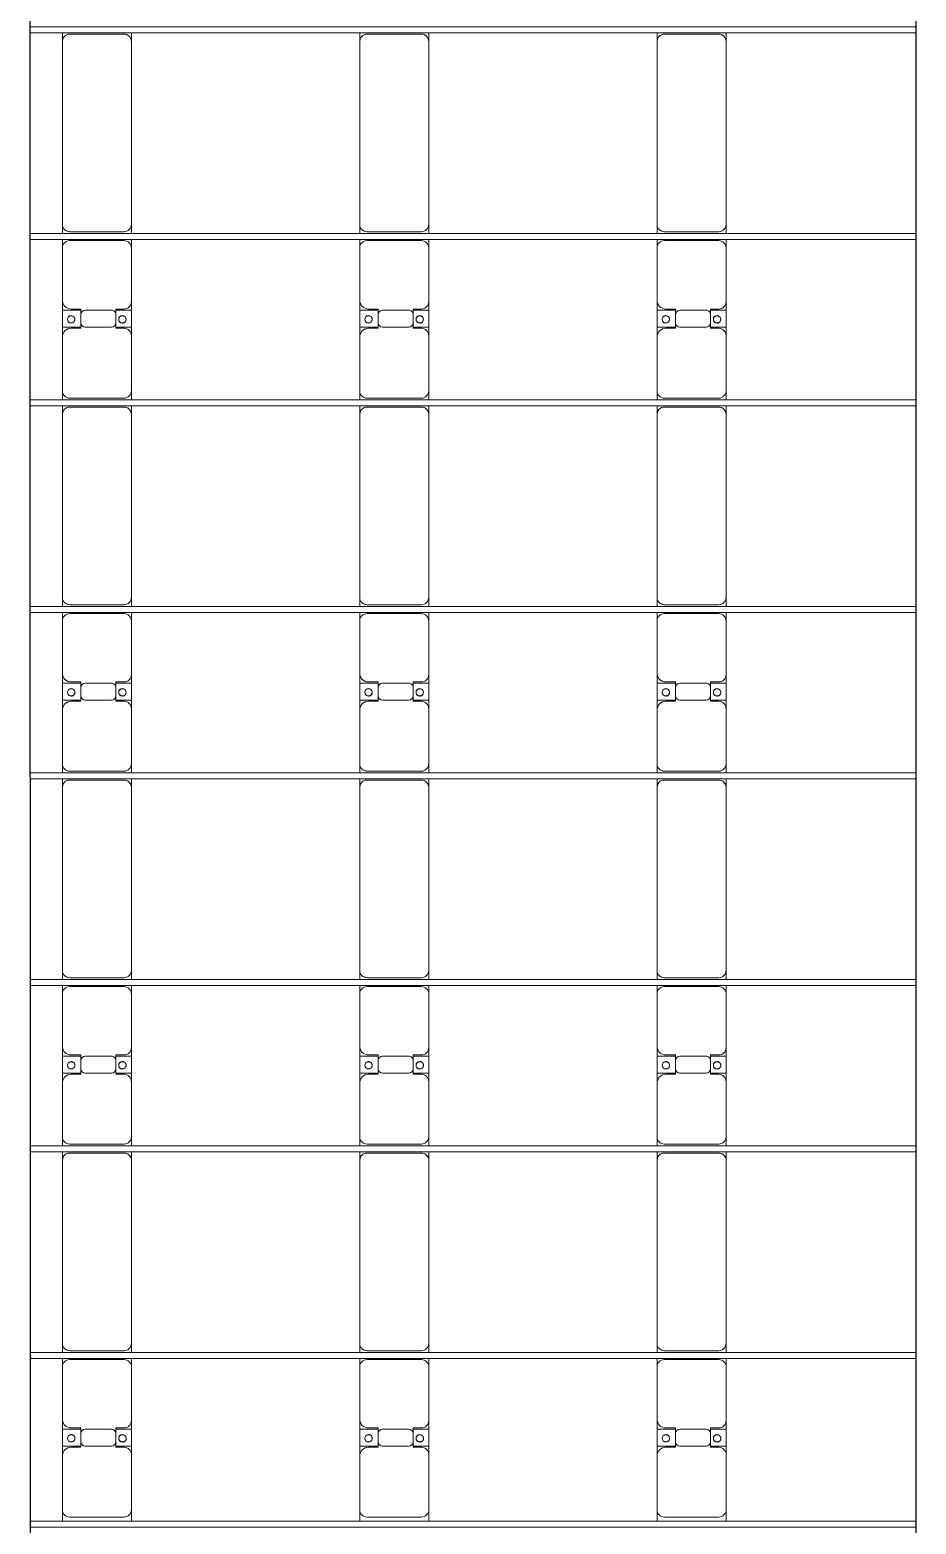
# Model space of a CAD drawing. Header units: millimetres. Extents: x -496478 to -186190, y -204059 to -87354.
# Drawn here: x -445192 to -439231, y -168719 to -158664 of the extents above; entities that cross this region are included whole.
import ezdxf

# ---------------------------------------------------------------- set-up
doc = ezdxf.new("R2010")
doc.units = ezdxf.units.MM
for name, color, linetype, lineweight in [('A-DETL-MBND', 5, 'Continuous', 9), ('A-GENM', 13, 'Continuous', 9), ('S-BEAM', 12, 'Continuous', 9)]:
    doc.layers.add(name, color=color, linetype=linetype, lineweight=lineweight)

# ---------------------------------------------------------------- blocks, each defined once
blk = doc.blocks.new('Dầm C52 - Dầm C52-V85-BỐ TRÍ KHUNG KẾT CẤU BÈ PIN 01')
at = {"layer": 'S-BEAM', "color": 1}
for p, q in [((49389, 20), (55349, 20)), ((55349, -20), (49389, -20))]:
    blk.add_line(p, q, dxfattribs=at)
blk = doc.blocks.new('Dầm C52 - Dầm C52-V86-BỐ TRÍ KHUNG KẾT CẤU BÈ PIN 01')
at = {"layer": 'S-BEAM', "color": 1}
for p, q in [((49389, 20), (55349, 20)), ((55349, -20), (49389, -20))]:
    blk.add_line(p, q, dxfattribs=at)
blk = doc.blocks.new('Dầm C52 - Hộp 40x60-25667-BỐ TRÍ KHUNG KẾT CẤU BÈ PIN 01')
at = {"layer": 'S-BEAM', "color": 3, "lineweight": 25}
blk.add_line((-45236, 20), (45236, 20), dxfattribs=at)
blk = doc.blocks.new('Dai phao do pin - DẢI PHAO ĐỠ PIN-15373-BỐ TRÍ KHUNG KẾT CẤU BÈ PIN 01')
at = {"layer": 'A-DETL-MBND', "color": 8}
for p, q in [((13243, 242), (13320, 242)), ((13680, 242), (13320, 242)), ((13680, 242), (13862, 242)), ((13748, 242), (13930, 242)), ((13748, 118), (13748, 242)), ((13862, 242), (13862, 118)), ((14280, 242), (13930, 242)), ((14280, 242), (14338, 242)), ((14378, 242), (14440, 242)), ((15670, 242), (14440, 242)), ((15670, 242), (15728, 242)), ((15768, 242), (15830, 242)), ((16190, 242), (15830, 242)), ((16190, 242), (16372, 242)), ((16258, 242), (16440, 242)), ((16258, 118), (16258, 242)), ((16372, 242), (16372, 118)), ((16790, 242), (16440, 242)), ((16790, 242), (16848, 242)), ((16888, 242), (16950, 242)), ((18180, 242), (16950, 242)), ((18180, 242), (18238, 242)), ((18278, 242), (18340, 242)), ((18700, 242), (18340, 242)), ((18700, 242), (18882, 242)), ((18768, 242), (18950, 242)), ((18768, 118), (18768, 242)), ((18882, 242), (18882, 118)), ((19300, 242), (18950, 242)), ((19300, 242), (19358, 242)), ((19398, 242), (19460, 242)), ((20690, 242), (19460, 242)), ((20690, 242), (20748, 242)), ((20788, 242), (20850, 242)), ((21210, 242), (20850, 242)), ((21210, 242), (21392, 242)), ((21278, 242), (21460, 242)), ((21278, 118), (21278, 242)), ((21392, 242), (21392, 118)), ((21810, 242), (21460, 242)), ((21810, 242), (21868, 242)), ((21908, 242), (21970, 242)), ((23200, 242), (21970, 242)), ((23200, 242), (23258, 242)), ((13270, 192), (13270, -173)), ((13740, 118), (13740, 182)), ((13832, 118), (13740, 118)), ((13870, 118), (13778, 118)), ((13870, 182), (13870, 118)), ((14330, -173), (14330, 192)), ((14390, 192), (14390, -173)), ((15720, -173), (15720, 192)), ((15780, 192), (15780, -173)), ((16250, 118), (16250, 182)), ((16342, 118), (16250, 118)), ((16380, 118), (16288, 118)), ((16380, 182), (16380, 118)), ((16840, -173), (16840, 192)), ((16900, 192), (16900, -173)), ((18230, -173), (18230, 192)), ((18290, 192), (18290, -173)), ((18760, 118), (18760, 182)), ((18852, 118), (18760, 118)), ((18890, 118), (18798, 118)), ((18890, 182), (18890, 118)), ((19350, -173), (19350, 192)), ((19410, 192), (19410, -173)), ((20740, -173), (20740, 192)), ((20800, 192), (20800, -173)), ((21270, 118), (21270, 182)), ((21362, 118), (21270, 118)), ((21400, 118), (21308, 118)), ((21400, 182), (21400, 118)), ((21860, -173), (21860, 192)), ((21920, 192), (21920, -173)), ((23250, -173), (23250, 192)), ((13748, 88), (13748, -88)), ((13862, -88), (13862, 88)), ((16258, 88), (16258, -88)), ((16372, -88), (16372, 88)), ((18768, 88), (18768, -88)), ((18882, -88), (18882, 88)), ((21278, 88), (21278, -88)), ((21392, -88), (21392, 88)), ((13740, -173), (13740, -118)), ((13740, -118), (13832, -118)), ((13748, -223), (13748, -118)), ((13778, -118), (13870, -118)), ((13862, -118), (13862, -223)), ((13870, -118), (13870, -173)), ((16250, -173), (16250, -118)), ((16250, -118), (16342, -118)), ((16258, -223), (16258, -118)), ((16288, -118), (16380, -118)), ((16372, -118), (16372, -223)), ((16380, -118), (16380, -173)), ((18760, -173), (18760, -118)), ((18760, -118), (18852, -118)), ((18768, -223), (18768, -118)), ((18798, -118), (18890, -118)), ((18882, -118), (18882, -223)), ((18890, -118), (18890, -173)), ((21270, -173), (21270, -118)), ((21270, -118), (21362, -118)), ((21278, -223), (21278, -118)), ((21308, -118), (21400, -118)), ((21392, -118), (21392, -223)), ((21400, -118), (21400, -173)), ((13320, -223), (13243, -223)), ((13320, -223), (13690, -223)), ((13862, -223), (13690, -223)), ((13920, -223), (13748, -223)), ((13920, -223), (14280, -223)), ((14338, -223), (14280, -223)), ((14440, -223), (14378, -223)), ((14440, -223), (15670, -223)), ((15728, -223), (15670, -223)), ((15830, -223), (15768, -223)), ((15830, -223), (16200, -223)), ((16372, -223), (16200, -223)), ((16430, -223), (16258, -223)), ((16430, -223), (16790, -223)), ((16848, -223), (16790, -223)), ((16950, -223), (16888, -223)), ((16950, -223), (18180, -223)), ((18238, -223), (18180, -223)), ((18340, -223), (18278, -223)), ((18340, -223), (18710, -223)), ((18882, -223), (18710, -223)), ((18940, -223), (18768, -223)), ((18940, -223), (19300, -223)), ((19358, -223), (19300, -223)), ((19460, -223), (19398, -223)), ((19460, -223), (20690, -223)), ((20748, -223), (20690, -223)), ((20850, -223), (20788, -223)), ((20850, -223), (21220, -223)), ((21392, -223), (21220, -223)), ((21450, -223), (21278, -223)), ((21450, -223), (21810, -223)), ((21868, -223), (21810, -223)), ((21970, -223), (21908, -223)), ((21970, -223), (23200, -223)), ((23258, -223), (23200, -223))]:
    blk.add_line(p, q, dxfattribs=at)
for centre, radius, start, end in [((13320, 192), 50, 90, 180), ((13320, 192), 50, 135, 180), ((13680, 182), 60, 0, 90), ((13680, 182), 60, 0, 45), ((13799, 183), 25, 0, 180), ((13801, 183), 25, 360, 180), ((13930, 182), 60, 90, 180), ((13930, 182), 60, 135, 180), ((14280, 192), 50, 360, 90), ((14280, 192), 50, 360, 45), ((14440, 192), 50, 90, 180), ((14440, 192), 50, 105, 180), ((15670, 192), 50, 0, 90), ((15670, 192), 50, 15, 90), ((15830, 192), 50, 90, 180), ((15830, 192), 50, 135, 180), ((16190, 182), 60, 360, 90), ((16190, 182), 60, 360, 45), ((16309, 183), 25, 0, 180), ((16311, 183), 25, 0, 180), ((16440, 182), 60, 90, 180), ((16440, 182), 60, 135, 180), ((16790, 192), 50, 0, 90), ((16790, 192), 50, 0, 45), ((16950, 192), 50, 90, 180), ((16950, 192), 50, 105, 180), ((18180, 192), 50, 360, 90), ((18180, 192), 50, 15, 90), ((18340, 192), 50, 90, 180), ((18340, 192), 50, 135, 180), ((18700, 182), 60, 0, 90), ((18700, 182), 60, 0, 45), ((18819, 183), 25, 0, 180), ((18821, 183), 25, 0, 180), ((18950, 182), 60, 90, 180), ((18950, 182), 60, 137.2515, 180), ((19300, 192), 50, 0, 90), ((19300, 192), 50, 0, 45), ((19460, 192), 50, 90, 180), ((19460, 192), 50, 105, 180), ((20690, 192), 50, 0, 90), ((20690, 192), 50, 15, 90), ((20850, 192), 50, 90, 180), ((20850, 192), 50, 135, 180), ((21210, 182), 60, 0, 90), ((21210, 182), 60, 0, 45), ((21329, 183), 25, 360, 180), ((21331, 183), 25, 0, 180), ((21460, 182), 60, 90, 180), ((21460, 182), 60, 135, 180), ((21810, 192), 50, 0, 90), ((21810, 192), 50, 0, 45), ((21970, 192), 50, 90, 180), ((21970, 192), 50, 105, 180), ((23200, 192), 50, 360, 90), ((23200, 192), 50, 15, 90), ((13778, 88), 30, 90, 180), ((13799, 183), 25, 180, 360), ((13801, 183), 25, 180, 0), ((13801, 183), 25, 180, 195), ((13832, 88), 30, 0, 90), ((16288, 88), 30, 90, 180), ((16309, 183), 25, 180, 360), ((16311, 183), 25, 180, 0), ((16311, 183), 25, 180, 195), ((16342, 88), 30, 360, 90), ((18798, 88), 30, 90, 180), ((18819, 183), 25, 180, 0), ((18821, 183), 25, 180, 360), ((18821, 183), 25, 180, 195), ((18852, 88), 30, 0, 90), ((21308, 88), 30, 90, 180), ((21329, 183), 25, 180, 360), ((21331, 183), 25, 180, 0), ((21331, 183), 25, 180, 195), ((21362, 88), 30, 0, 90), ((13778, -88), 30, 180, 270), ((13832, -88), 30, 270, 360), ((16288, -88), 30, 180, 270), ((16342, -88), 30, 270, 0), ((18798, -88), 30, 180, 270), ((18852, -88), 30, 270, 0), ((21308, -88), 30, 180, 270), ((21362, -88), 30, 270, 0), ((13320, -173), 50, 180, 270), ((13320, -173), 50, 180, 225), ((13690, -173), 50, 270, 0), ((13690, -173), 50, 315, 0), ((13799, -162), 25, 0, 180), ((13799, -162), 25, 180, 0), ((13801, -162), 25, 360, 180), ((13801, -162), 25, 135, 180), ((13801, -162), 25, 180, 360), ((13801, -162), 25, 120, 122.1675), ((13801, -162), 25, 75, 105), ((13799, -162), 25, 75, 90), ((13799, -162), 25, 30, 45), ((13799, -162), 25, 360, 15), ((13920, -173), 50, 180, 270), ((13920, -173), 50, 180, 225), ((14280, -173), 50, 270, 0), ((14280, -173), 50, 315, 360), ((14440, -173), 50, 180, 270), ((14440, -173), 50, 180, 270), ((15670, -173), 50, 270, 0), ((15670, -173), 50, 285, 360), ((15830, -173), 50, 180, 270), ((15830, -173), 50, 180, 225), ((16200, -173), 50, 270, 360), ((16200, -173), 50, 315, 360), ((16309, -162), 25, 0, 180), ((16309, -162), 25, 180, 360), ((16311, -162), 25, 360, 180), ((16311, -162), 25, 120, 180), ((16311, -162), 25, 180, 0), ((16311, -162), 25, 75, 105), ((16309, -162), 25, 75, 90), ((16309, -162), 25, 30, 45), ((16309, -162), 25, 0, 15), ((16430, -173), 50, 180, 270), ((16430, -173), 50, 180, 225), ((16790, -173), 50, 270, 0), ((16790, -173), 50, 315, 360), ((16950, -173), 50, 180, 270), ((16950, -173), 50, 180, 270), ((18180, -173), 50, 270, 360), ((18180, -173), 50, 285, 360), ((18340, -173), 50, 180, 270), ((18340, -173), 50, 180, 225), ((18710, -173), 50, 270, 0), ((18710, -173), 50, 315, 0), ((18819, -162), 25, 0, 180), ((18819, -162), 25, 180, 0), ((18821, -162), 25, 0, 180), ((18821, -162), 25, 120, 180), ((18821, -162), 25, 180, 360), ((18821, -162), 25, 75, 105), ((18819, -162), 25, 75, 90), ((18819, -162), 25, 30, 45), ((18819, -162), 25, 0, 15), ((18940, -173), 50, 180, 270), ((18940, -173), 50, 180, 225), ((19300, -173), 50, 270, 360), ((19300, -173), 50, 315, 360), ((19460, -173), 50, 180, 270), ((19460, -173), 50, 180, 270), ((20690, -173), 50, 270, 0), ((20690, -173), 50, 285, 0), ((20850, -173), 50, 180, 270), ((20850, -173), 50, 180, 225), ((21220, -173), 50, 270, 0), ((21220, -173), 50, 315, 0), ((21329, -162), 25, 360, 180), ((21329, -162), 25, 180, 0), ((21331, -162), 25, 360, 180), ((21331, -162), 25, 120, 180), ((21331, -162), 25, 180, 0), ((21331, -162), 25, 75, 105), ((21329, -162), 25, 75, 90), ((21329, -162), 25, 30, 45), ((21329, -162), 25, 360, 15), ((21450, -173), 50, 180, 270), ((21450, -173), 50, 180, 225), ((21810, -173), 50, 270, 0), ((21810, -173), 50, 315, 0), ((21970, -173), 50, 180, 270), ((21970, -173), 50, 180, 270), ((23200, -173), 50, 270, 0), ((23200, -173), 50, 285, 360)]:
    blk.add_arc(centre, radius, start, end, dxfattribs=at)
blk = doc.blocks.new('Dai phao do pin - DẢI PHAO ĐỠ PIN-V97-BỐ TRÍ KHUNG KẾT CẤU BÈ PIN 01')
at = {"layer": 'A-DETL-MBND', "color": 8}
for p, q in [((13243, 242), (13320, 242)), ((13680, 242), (13320, 242)), ((13680, 242), (13862, 242)), ((13748, 242), (13930, 242)), ((13748, 118), (13748, 242)), ((13862, 242), (13862, 118)), ((14280, 242), (13930, 242)), ((14280, 242), (14338, 242)), ((14378, 242), (14440, 242)), ((15670, 242), (14440, 242)), ((15670, 242), (15728, 242)), ((15768, 242), (15830, 242)), ((16190, 242), (15830, 242)), ((16190, 242), (16372, 242)), ((16258, 242), (16440, 242)), ((16258, 118), (16258, 242)), ((16372, 242), (16372, 118)), ((16790, 242), (16440, 242)), ((16790, 242), (16848, 242)), ((16888, 242), (16950, 242)), ((18180, 242), (16950, 242)), ((18180, 242), (18238, 242)), ((18278, 242), (18340, 242)), ((18700, 242), (18340, 242)), ((18700, 242), (18882, 242)), ((18768, 242), (18950, 242)), ((18768, 118), (18768, 242)), ((18882, 242), (18882, 118)), ((19300, 242), (18950, 242)), ((19300, 242), (19358, 242)), ((19398, 242), (19460, 242)), ((20690, 242), (19460, 242)), ((20690, 242), (20748, 242)), ((20788, 242), (20850, 242)), ((21210, 242), (20850, 242)), ((21210, 242), (21392, 242)), ((21278, 242), (21460, 242)), ((21278, 118), (21278, 242)), ((21392, 242), (21392, 118)), ((21810, 242), (21460, 242)), ((21810, 242), (21868, 242)), ((21908, 242), (21970, 242)), ((23200, 242), (21970, 242)), ((23200, 242), (23258, 242)), ((13270, 192), (13270, -173)), ((13740, 118), (13740, 182)), ((13832, 118), (13740, 118)), ((13870, 118), (13778, 118)), ((13870, 182), (13870, 118)), ((14330, -173), (14330, 192)), ((14390, 192), (14390, -173)), ((15720, -173), (15720, 192)), ((15780, 192), (15780, -173)), ((16250, 118), (16250, 182)), ((16342, 118), (16250, 118)), ((16380, 118), (16288, 118)), ((16380, 182), (16380, 118)), ((16840, -173), (16840, 192)), ((16900, 192), (16900, -173)), ((18230, -173), (18230, 192)), ((18290, 192), (18290, -173)), ((18760, 118), (18760, 182)), ((18852, 118), (18760, 118)), ((18890, 118), (18798, 118)), ((18890, 182), (18890, 118)), ((19350, -173), (19350, 192)), ((19410, 192), (19410, -173)), ((20740, -173), (20740, 192)), ((20800, 192), (20800, -173)), ((21270, 118), (21270, 182)), ((21362, 118), (21270, 118)), ((21400, 118), (21308, 118)), ((21400, 182), (21400, 118)), ((21860, -173), (21860, 192)), ((21920, 192), (21920, -173)), ((23250, -173), (23250, 192)), ((13748, 88), (13748, -88)), ((13862, -88), (13862, 88)), ((16258, 88), (16258, -88)), ((16372, -88), (16372, 88)), ((18768, 88), (18768, -88)), ((18882, -88), (18882, 88)), ((21278, 88), (21278, -88)), ((21392, -88), (21392, 88)), ((13740, -173), (13740, -118)), ((13740, -118), (13832, -118)), ((13748, -223), (13748, -118)), ((13778, -118), (13870, -118)), ((13862, -118), (13862, -223)), ((13870, -118), (13870, -173)), ((16250, -173), (16250, -118)), ((16250, -118), (16342, -118)), ((16258, -223), (16258, -118)), ((16288, -118), (16380, -118)), ((16372, -118), (16372, -223)), ((16380, -118), (16380, -173)), ((18760, -173), (18760, -118)), ((18760, -118), (18852, -118)), ((18768, -223), (18768, -118)), ((18798, -118), (18890, -118)), ((18882, -118), (18882, -223)), ((18890, -118), (18890, -173)), ((21270, -173), (21270, -118)), ((21270, -118), (21362, -118)), ((21278, -223), (21278, -118)), ((21308, -118), (21400, -118)), ((21392, -118), (21392, -223)), ((21400, -118), (21400, -173)), ((13320, -223), (13243, -223)), ((13320, -223), (13690, -223)), ((13862, -223), (13690, -223)), ((13920, -223), (13748, -223)), ((13920, -223), (14280, -223)), ((14338, -223), (14280, -223)), ((14440, -223), (14378, -223)), ((14440, -223), (15670, -223)), ((15728, -223), (15670, -223)), ((15830, -223), (15768, -223)), ((15830, -223), (16200, -223)), ((16372, -223), (16200, -223)), ((16430, -223), (16258, -223)), ((16430, -223), (16790, -223)), ((16848, -223), (16790, -223)), ((16950, -223), (16888, -223)), ((16950, -223), (18180, -223)), ((18238, -223), (18180, -223)), ((18340, -223), (18278, -223)), ((18340, -223), (18710, -223)), ((18882, -223), (18710, -223)), ((18940, -223), (18768, -223)), ((18940, -223), (19300, -223)), ((19358, -223), (19300, -223)), ((19460, -223), (19398, -223)), ((19460, -223), (20690, -223)), ((20748, -223), (20690, -223)), ((20850, -223), (20788, -223)), ((20850, -223), (21220, -223)), ((21392, -223), (21220, -223)), ((21450, -223), (21278, -223)), ((21450, -223), (21810, -223)), ((21868, -223), (21810, -223)), ((21970, -223), (21908, -223)), ((21970, -223), (23200, -223)), ((23258, -223), (23200, -223))]:
    blk.add_line(p, q, dxfattribs=at)
for centre, radius, start, end in [((13320, 192), 50, 90, 180), ((13320, 192), 50, 135, 180), ((13680, 182), 60, 0, 90), ((13680, 182), 60, 0, 45), ((13799, 183), 25, 0, 180), ((13801, 183), 25, 360, 180), ((13930, 182), 60, 90, 180), ((13930, 182), 60, 135, 180), ((14280, 192), 50, 360, 90), ((14280, 192), 50, 360, 45), ((14440, 192), 50, 90, 180), ((14440, 192), 50, 105, 180), ((15670, 192), 50, 0, 90), ((15670, 192), 50, 15, 90), ((15830, 192), 50, 90, 180), ((15830, 192), 50, 135, 180), ((16190, 182), 60, 360, 90), ((16190, 182), 60, 360, 45), ((16309, 183), 25, 0, 180), ((16311, 183), 25, 0, 180), ((16440, 182), 60, 90, 180), ((16440, 182), 60, 135, 180), ((16790, 192), 50, 0, 90), ((16790, 192), 50, 0, 45), ((16950, 192), 50, 90, 180), ((16950, 192), 50, 105, 180), ((18180, 192), 50, 360, 90), ((18180, 192), 50, 15, 90), ((18340, 192), 50, 90, 180), ((18340, 192), 50, 135, 180), ((18700, 182), 60, 0, 90), ((18700, 182), 60, 0, 45), ((18819, 183), 25, 0, 180), ((18821, 183), 25, 0, 180), ((18950, 182), 60, 90, 180), ((18950, 182), 60, 137.2098, 180), ((19300, 192), 50, 0, 90), ((19300, 192), 50, 0, 45), ((19460, 192), 50, 90, 180), ((19460, 192), 50, 105, 180), ((20690, 192), 50, 0, 90), ((20690, 192), 50, 15, 90), ((20850, 192), 50, 90, 180), ((20850, 192), 50, 135, 180), ((21210, 182), 60, 0, 90), ((21210, 182), 60, 0, 45), ((21329, 183), 25, 360, 180), ((21331, 183), 25, 0, 180), ((21460, 182), 60, 90, 180), ((21460, 182), 60, 135, 180), ((21810, 192), 50, 0, 90), ((21810, 192), 50, 0, 45), ((21970, 192), 50, 90, 180), ((21970, 192), 50, 105, 180), ((23200, 192), 50, 360, 90), ((23200, 192), 50, 15, 90), ((13778, 88), 30, 90, 180), ((13799, 183), 25, 180, 360), ((13801, 183), 25, 180, 0), ((13801, 183), 25, 180, 195), ((13832, 88), 30, 0, 90), ((16288, 88), 30, 90, 180), ((16309, 183), 25, 180, 360), ((16311, 183), 25, 180, 0), ((16311, 183), 25, 180, 195), ((16342, 88), 30, 360, 90), ((18798, 88), 30, 90, 180), ((18819, 183), 25, 180, 0), ((18821, 183), 25, 180, 360), ((18821, 183), 25, 180, 195), ((18852, 88), 30, 0, 90), ((21308, 88), 30, 90, 180), ((21329, 183), 25, 180, 360), ((21331, 183), 25, 180, 0), ((21331, 183), 25, 180, 195), ((21362, 88), 30, 0, 90), ((13778, -88), 30, 180, 270), ((13832, -88), 30, 270, 360), ((16288, -88), 30, 180, 270), ((16342, -88), 30, 270, 0), ((18798, -88), 30, 180, 270), ((18852, -88), 30, 270, 0), ((21308, -88), 30, 180, 270), ((21362, -88), 30, 270, 0), ((13320, -173), 50, 180, 270), ((13320, -173), 50, 180, 225), ((13690, -173), 50, 270, 0), ((13690, -173), 50, 315, 0), ((13799, -162), 25, 0, 180), ((13799, -162), 25, 180, 0), ((13801, -162), 25, 360, 180), ((13801, -162), 25, 135, 180), ((13801, -162), 25, 180, 360), ((13801, -162), 25, 120, 122.0908), ((13801, -162), 25, 75, 105), ((13799, -162), 25, 75, 90), ((13799, -162), 25, 30, 45), ((13799, -162), 25, 360, 15), ((13920, -173), 50, 180, 270), ((13920, -173), 50, 180, 225), ((14280, -173), 50, 270, 0), ((14280, -173), 50, 315, 360), ((14440, -173), 50, 180, 270), ((14440, -173), 50, 180, 270), ((15670, -173), 50, 270, 0), ((15670, -173), 50, 285, 360), ((15830, -173), 50, 180, 270), ((15830, -173), 50, 180, 225), ((16200, -173), 50, 270, 360), ((16200, -173), 50, 315, 360), ((16309, -162), 25, 0, 180), ((16309, -162), 25, 180, 360), ((16311, -162), 25, 360, 180), ((16311, -162), 25, 120, 180), ((16311, -162), 25, 180, 0), ((16311, -162), 25, 75, 105), ((16309, -162), 25, 75, 90), ((16309, -162), 25, 30, 45), ((16309, -162), 25, 0, 15), ((16430, -173), 50, 180, 270), ((16430, -173), 50, 180, 225), ((16790, -173), 50, 270, 0), ((16790, -173), 50, 315, 360), ((16950, -173), 50, 180, 270), ((16950, -173), 50, 180, 270), ((18180, -173), 50, 270, 360), ((18180, -173), 50, 285, 360), ((18340, -173), 50, 180, 270), ((18340, -173), 50, 180, 225), ((18710, -173), 50, 270, 0), ((18710, -173), 50, 315, 0), ((18819, -162), 25, 0, 180), ((18819, -162), 25, 180, 0), ((18821, -162), 25, 0, 180), ((18821, -162), 25, 120, 180), ((18821, -162), 25, 180, 360), ((18821, -162), 25, 75, 105), ((18819, -162), 25, 75, 90), ((18819, -162), 25, 30, 45), ((18819, -162), 25, 0, 15), ((18940, -173), 50, 180, 270), ((18940, -173), 50, 180, 225), ((19300, -173), 50, 270, 360), ((19300, -173), 50, 315, 360), ((19460, -173), 50, 180, 270), ((19460, -173), 50, 180, 270), ((20690, -173), 50, 270, 0), ((20690, -173), 50, 285, 0), ((20850, -173), 50, 180, 270), ((20850, -173), 50, 180, 225), ((21220, -173), 50, 270, 0), ((21220, -173), 50, 315, 0), ((21329, -162), 25, 360, 180), ((21329, -162), 25, 180, 0), ((21331, -162), 25, 360, 180), ((21331, -162), 25, 120, 180), ((21331, -162), 25, 180, 0), ((21331, -162), 25, 75, 105), ((21329, -162), 25, 75, 90), ((21329, -162), 25, 30, 45), ((21329, -162), 25, 360, 15), ((21450, -173), 50, 180, 270), ((21450, -173), 50, 180, 225), ((21810, -173), 50, 270, 0), ((21810, -173), 50, 315, 0), ((21970, -173), 50, 180, 270), ((21970, -173), 50, 180, 270), ((23200, -173), 50, 270, 0), ((23200, -173), 50, 285, 360)]:
    blk.add_arc(centre, radius, start, end, dxfattribs=at)
blk = doc.blocks.new('Dai phao do pin - DẢI PHAO ĐỠ PIN-V98-BỐ TRÍ KHUNG KẾT CẤU BÈ PIN 01')
at = {"layer": 'A-DETL-MBND', "color": 8}
for p, q in [((13243, 242), (13320, 242)), ((13680, 242), (13320, 242)), ((13680, 242), (13862, 242)), ((13748, 242), (13930, 242)), ((13748, 118), (13748, 242)), ((13862, 242), (13862, 118)), ((14280, 242), (13930, 242)), ((14280, 242), (14338, 242)), ((14378, 242), (14440, 242)), ((15670, 242), (14440, 242)), ((15670, 242), (15728, 242)), ((15768, 242), (15830, 242)), ((16190, 242), (15830, 242)), ((16190, 242), (16372, 242)), ((16258, 242), (16440, 242)), ((16258, 118), (16258, 242)), ((16372, 242), (16372, 118)), ((16790, 242), (16440, 242)), ((16790, 242), (16848, 242)), ((16888, 242), (16950, 242)), ((18180, 242), (16950, 242)), ((18180, 242), (18238, 242)), ((18278, 242), (18340, 242)), ((18700, 242), (18340, 242)), ((18700, 242), (18882, 242)), ((18768, 242), (18950, 242)), ((18768, 118), (18768, 242)), ((18882, 242), (18882, 118)), ((19300, 242), (18950, 242)), ((19300, 242), (19358, 242)), ((19398, 242), (19460, 242)), ((20690, 242), (19460, 242)), ((20690, 242), (20748, 242)), ((20788, 242), (20850, 242)), ((21210, 242), (20850, 242)), ((21210, 242), (21392, 242)), ((21278, 242), (21460, 242)), ((21278, 118), (21278, 242)), ((21392, 242), (21392, 118)), ((21810, 242), (21460, 242)), ((21810, 242), (21868, 242)), ((21908, 242), (21970, 242)), ((23200, 242), (21970, 242)), ((23200, 242), (23258, 242)), ((13270, 192), (13270, -173)), ((13740, 118), (13740, 182)), ((13832, 118), (13740, 118)), ((13870, 118), (13778, 118)), ((13870, 182), (13870, 118)), ((14330, -173), (14330, 192)), ((14390, 192), (14390, -173)), ((15720, -173), (15720, 192)), ((15780, 192), (15780, -173)), ((16250, 118), (16250, 182)), ((16342, 118), (16250, 118)), ((16380, 118), (16288, 118)), ((16380, 182), (16380, 118)), ((16840, -173), (16840, 192)), ((16900, 192), (16900, -173)), ((18230, -173), (18230, 192)), ((18290, 192), (18290, -173)), ((18760, 118), (18760, 182)), ((18852, 118), (18760, 118)), ((18890, 118), (18798, 118)), ((18890, 182), (18890, 118)), ((19350, -173), (19350, 192)), ((19410, 192), (19410, -173)), ((20740, -173), (20740, 192)), ((20800, 192), (20800, -173)), ((21270, 118), (21270, 182)), ((21362, 118), (21270, 118)), ((21400, 118), (21308, 118)), ((21400, 182), (21400, 118)), ((21860, -173), (21860, 192)), ((21920, 192), (21920, -173)), ((23250, -173), (23250, 192)), ((13748, 88), (13748, -88)), ((13862, -88), (13862, 88)), ((16258, 88), (16258, -88)), ((16372, -88), (16372, 88)), ((18768, 88), (18768, -88)), ((18882, -88), (18882, 88)), ((21278, 88), (21278, -88)), ((21392, -88), (21392, 88)), ((13740, -173), (13740, -118)), ((13740, -118), (13832, -118)), ((13748, -223), (13748, -118)), ((13778, -118), (13870, -118)), ((13862, -118), (13862, -223)), ((13870, -118), (13870, -173)), ((16250, -173), (16250, -118)), ((16250, -118), (16342, -118)), ((16258, -223), (16258, -118)), ((16288, -118), (16380, -118)), ((16372, -118), (16372, -223)), ((16380, -118), (16380, -173)), ((18760, -173), (18760, -118)), ((18760, -118), (18852, -118)), ((18768, -223), (18768, -118)), ((18798, -118), (18890, -118)), ((18882, -118), (18882, -223)), ((18890, -118), (18890, -173)), ((21270, -173), (21270, -118)), ((21270, -118), (21362, -118)), ((21278, -223), (21278, -118)), ((21308, -118), (21400, -118)), ((21392, -118), (21392, -223)), ((21400, -118), (21400, -173)), ((13320, -223), (13243, -223)), ((13320, -223), (13690, -223)), ((13862, -223), (13690, -223)), ((13920, -223), (13748, -223)), ((13920, -223), (14280, -223)), ((14338, -223), (14280, -223)), ((14440, -223), (14378, -223)), ((14440, -223), (15670, -223)), ((15728, -223), (15670, -223)), ((15830, -223), (15768, -223)), ((15830, -223), (16200, -223)), ((16372, -223), (16200, -223)), ((16430, -223), (16258, -223)), ((16430, -223), (16790, -223)), ((16848, -223), (16790, -223)), ((16950, -223), (16888, -223)), ((16950, -223), (18180, -223)), ((18238, -223), (18180, -223)), ((18340, -223), (18278, -223)), ((18340, -223), (18710, -223)), ((18882, -223), (18710, -223)), ((18940, -223), (18768, -223)), ((18940, -223), (19300, -223)), ((19358, -223), (19300, -223)), ((19460, -223), (19398, -223)), ((19460, -223), (20690, -223)), ((20748, -223), (20690, -223)), ((20850, -223), (20788, -223)), ((20850, -223), (21220, -223)), ((21392, -223), (21220, -223)), ((21450, -223), (21278, -223)), ((21450, -223), (21810, -223)), ((21868, -223), (21810, -223)), ((21970, -223), (21908, -223)), ((21970, -223), (23200, -223)), ((23258, -223), (23200, -223))]:
    blk.add_line(p, q, dxfattribs=at)
for centre, radius, start, end in [((13320, 192), 50, 90, 180), ((13320, 192), 50, 135, 180), ((13680, 182), 60, 0, 90), ((13680, 182), 60, 0, 45), ((13799, 183), 25, 0, 180), ((13801, 183), 25, 360, 180), ((13930, 182), 60, 90, 180), ((13930, 182), 60, 135, 180), ((14280, 192), 50, 360, 90), ((14280, 192), 50, 360, 45), ((14440, 192), 50, 90, 180), ((14440, 192), 50, 105, 180), ((15670, 192), 50, 0, 90), ((15670, 192), 50, 15, 90), ((15830, 192), 50, 90, 180), ((15830, 192), 50, 135, 180), ((16190, 182), 60, 360, 90), ((16190, 182), 60, 360, 45), ((16309, 183), 25, 0, 180), ((16311, 183), 25, 0, 180), ((16440, 182), 60, 90, 180), ((16440, 182), 60, 135, 180), ((16790, 192), 50, 0, 90), ((16790, 192), 50, 0, 45), ((16950, 192), 50, 90, 180), ((16950, 192), 50, 105, 180), ((18180, 192), 50, 360, 90), ((18180, 192), 50, 15, 90), ((18340, 192), 50, 90, 180), ((18340, 192), 50, 135, 180), ((18700, 182), 60, 0, 90), ((18700, 182), 60, 0, 45), ((18819, 183), 25, 0, 180), ((18821, 183), 25, 0, 180), ((18950, 182), 60, 90, 180), ((18950, 182), 60, 137.1682, 180), ((19300, 192), 50, 0, 90), ((19300, 192), 50, 0, 45), ((19460, 192), 50, 90, 180), ((19460, 192), 50, 105, 180), ((20690, 192), 50, 0, 90), ((20690, 192), 50, 15, 90), ((20850, 192), 50, 90, 180), ((20850, 192), 50, 135, 180), ((21210, 182), 60, 0, 90), ((21210, 182), 60, 0, 45), ((21329, 183), 25, 360, 180), ((21331, 183), 25, 0, 180), ((21460, 182), 60, 90, 180), ((21460, 182), 60, 135, 180), ((21810, 192), 50, 0, 90), ((21810, 192), 50, 0, 45), ((21970, 192), 50, 90, 180), ((21970, 192), 50, 105, 180), ((23200, 192), 50, 360, 90), ((23200, 192), 50, 15, 90), ((13778, 88), 30, 90, 180), ((13799, 183), 25, 180, 360), ((13801, 183), 25, 180, 0), ((13801, 183), 25, 180, 195), ((13832, 88), 30, 0, 90), ((16288, 88), 30, 90, 180), ((16309, 183), 25, 180, 360), ((16311, 183), 25, 180, 0), ((16311, 183), 25, 180, 195), ((16342, 88), 30, 360, 90), ((18798, 88), 30, 90, 180), ((18819, 183), 25, 180, 0), ((18821, 183), 25, 180, 360), ((18821, 183), 25, 180, 195), ((18852, 88), 30, 0, 90), ((21308, 88), 30, 90, 180), ((21329, 183), 25, 180, 360), ((21331, 183), 25, 180, 0), ((21331, 183), 25, 180, 195), ((21362, 88), 30, 0, 90), ((13778, -88), 30, 180, 270), ((13832, -88), 30, 270, 360), ((16288, -88), 30, 180, 270), ((16342, -88), 30, 270, 0), ((18798, -88), 30, 180, 270), ((18852, -88), 30, 270, 0), ((21308, -88), 30, 180, 270), ((21362, -88), 30, 270, 0), ((13320, -173), 50, 180, 270), ((13320, -173), 50, 180, 225), ((13690, -173), 50, 270, 0), ((13690, -173), 50, 315, 0), ((13799, -162), 25, 0, 180), ((13799, -162), 25, 180, 0), ((13801, -162), 25, 360, 180), ((13801, -162), 25, 135, 180), ((13801, -162), 25, 180, 360), ((13801, -162), 25, 120, 122.0141), ((13801, -162), 25, 75, 105), ((13799, -162), 25, 75, 90), ((13799, -162), 25, 30, 45), ((13799, -162), 25, 360, 15), ((13920, -173), 50, 180, 270), ((13920, -173), 50, 180, 225), ((14280, -173), 50, 270, 0), ((14280, -173), 50, 315, 360), ((14440, -173), 50, 180, 270), ((14440, -173), 50, 180, 270), ((15670, -173), 50, 270, 0), ((15670, -173), 50, 285, 360), ((15830, -173), 50, 180, 270), ((15830, -173), 50, 180, 225), ((16200, -173), 50, 270, 360), ((16200, -173), 50, 315, 360), ((16309, -162), 25, 0, 180), ((16309, -162), 25, 180, 360), ((16311, -162), 25, 360, 180), ((16311, -162), 25, 120, 180), ((16311, -162), 25, 180, 0), ((16311, -162), 25, 75, 105), ((16309, -162), 25, 75, 90), ((16309, -162), 25, 30, 45), ((16309, -162), 25, 0, 15), ((16430, -173), 50, 180, 270), ((16430, -173), 50, 180, 225), ((16790, -173), 50, 270, 0), ((16790, -173), 50, 315, 360), ((16950, -173), 50, 180, 270), ((16950, -173), 50, 180, 270), ((18180, -173), 50, 270, 360), ((18180, -173), 50, 285, 360), ((18340, -173), 50, 180, 270), ((18340, -173), 50, 180, 225), ((18710, -173), 50, 270, 0), ((18710, -173), 50, 315, 0), ((18819, -162), 25, 0, 180), ((18819, -162), 25, 180, 0), ((18821, -162), 25, 0, 180), ((18821, -162), 25, 120, 180), ((18821, -162), 25, 180, 360), ((18821, -162), 25, 75, 105), ((18819, -162), 25, 75, 90), ((18819, -162), 25, 30, 45), ((18819, -162), 25, 0, 15), ((18940, -173), 50, 180, 270), ((18940, -173), 50, 180, 225), ((19300, -173), 50, 270, 360), ((19300, -173), 50, 315, 360), ((19460, -173), 50, 180, 270), ((19460, -173), 50, 180, 270), ((20690, -173), 50, 270, 0), ((20690, -173), 50, 285, 0), ((20850, -173), 50, 180, 270), ((20850, -173), 50, 180, 225), ((21220, -173), 50, 270, 0), ((21220, -173), 50, 315, 0), ((21329, -162), 25, 360, 180), ((21329, -162), 25, 180, 0), ((21331, -162), 25, 360, 180), ((21331, -162), 25, 120, 180), ((21331, -162), 25, 180, 0), ((21331, -162), 25, 75, 105), ((21329, -162), 25, 75, 90), ((21329, -162), 25, 30, 45), ((21329, -162), 25, 360, 15), ((21450, -173), 50, 180, 270), ((21450, -173), 50, 180, 225), ((21810, -173), 50, 270, 0), ((21810, -173), 50, 315, 0), ((21970, -173), 50, 180, 270), ((21970, -173), 50, 180, 270), ((23200, -173), 50, 270, 0), ((23200, -173), 50, 285, 360)]:
    blk.add_arc(centre, radius, start, end, dxfattribs=at)
blk = doc.blocks.new('Dầm C52 - Hộp 40x60-25668-BỐ TRÍ KHUNG KẾT CẤU BÈ PIN 01')
at = {"layer": 'S-BEAM', "color": 3, "lineweight": 25}
blk.add_line((37704.457606, -20), (-37704.457606, -20), dxfattribs=at)
blk = doc.blocks.new('HOBANMONG_BEPIN 1_rvt-1-BỐ TRÍ KHUNG KẾT CẤU BÈ PIN 01')
at = {"layer": 'A-GENM', "lineweight": 9, "rotation": 90.00075860989342}
for name, p in [('Dai phao do pin - DẢI PHAO ĐỠ PIN-V98-BỐ TRÍ KHUNG KẾT CẤU BÈ PIN 01', (-444732, -181942)), ('Dai phao do pin - DẢI PHAO ĐỠ PIN-V97-BỐ TRÍ KHUNG KẾT CẤU BÈ PIN 01', (-442732, -181942)), ('Dai phao do pin - DẢI PHAO ĐỠ PIN-15373-BỐ TRÍ KHUNG KẾT CẤU BÈ PIN 01', (-440732, -181942))]:
    blk.add_blockref(name, p, dxfattribs=at)
at = {"layer": 'S-BEAM', "lineweight": 9}
for name, p, rotation in [('Dầm C52 - Hộp 40x60-25667-BỐ TRÍ KHUNG KẾT CẤU BÈ PIN 01', (-439212, -140520), 90.00075860989166), ('Dầm C52 - Hộp 40x60-25668-BỐ TRÍ KHUNG KẾT CẤU BÈ PIN 01', (-445212, -148051), 90.00075860989166), ('Dầm C52 - Dầm C52-V85-BỐ TRÍ KHUNG KẾT CẤU BÈ PIN 01', (-389843, -158663), 180.0007586094741), ('Dầm C52 - Dầm C52-V85-BỐ TRÍ KHUNG KẾT CẤU BÈ PIN 01', (-389843, -160053), 180.0007586094741), ('Dầm C52 - Dầm C52-V85-BỐ TRÍ KHUNG KẾT CẤU BÈ PIN 01', (-389843, -161173), 180.0007586094741), ('Dầm C52 - Dầm C52-V85-BỐ TRÍ KHUNG KẾT CẤU BÈ PIN 01', (-389843, -162563), 180.0007586094741), ('Dầm C52 - Dầm C52-V85-BỐ TRÍ KHUNG KẾT CẤU BÈ PIN 01', (-389843, -163683), 180.0007586094741), ('Dầm C52 - Dầm C52-V86-BỐ TRÍ KHUNG KẾT CẤU BÈ PIN 01', (-389843, -165073), 180.0007586094741), ('Dầm C52 - Dầm C52-V86-BỐ TRÍ KHUNG KẾT CẤU BÈ PIN 01', (-389843, -166193), 180.0007586094741), ('Dầm C52 - Dầm C52-V86-BỐ TRÍ KHUNG KẾT CẤU BÈ PIN 01', (-389843, -167583), 180.0007586094741), ('Dầm C52 - Dầm C52-V86-BỐ TRÍ KHUNG KẾT CẤU BÈ PIN 01', (-389843, -168718), 180.0007586094741)]:
    blk.add_blockref(name, p, dxfattribs=dict(at, rotation=rotation))

msp = doc.modelspace()

# ---------------------------------------------------------------- block references
at = {"lineweight": 5}
msp.add_blockref('HOBANMONG_BEPIN 1_rvt-1-BỐ TRÍ KHUNG KẾT CẤU BÈ PIN 01', (0, 0), dxfattribs=at)

doc.saveas('drawing.dxf')
